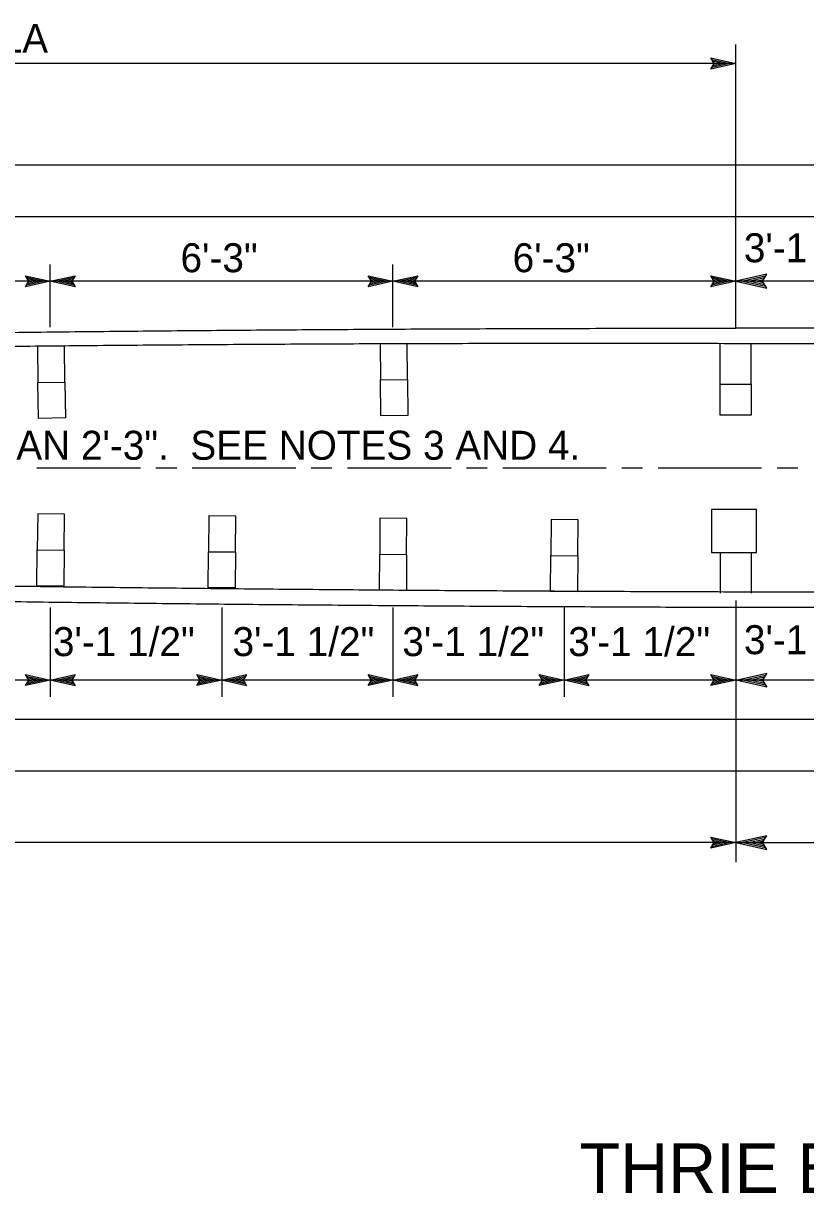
# Model space of a CAD drawing. Extents: x -894 to 866, y -476 to 714.
# Drawn here: x -338.5 to -149.6, y 99.2 to 381.9 of the extents above; entities that cross this region are included whole.
import ezdxf

# ---------------------------------------------------------------- set-up
doc = ezdxf.new("R2010")
doc.units = 0
for name, color, linetype in [('56 Stage 3 Anno', 7, 'Continuous'), ('57 Undefined', 7, 'Continuous'), ('60 Nongeo Data', 7, 'Continuous')]:
    doc.layers.add(name, color=color, linetype=linetype)

msp = doc.modelspace()

# ---------------------------------------------------------------- linework, layer by layer
at = {"layer": '56 Stage 3 Anno'}
for p, q in [((-166.5, 308.54), (-166.5, 376.77)), ((-171.7, 372.2), (-172.5, 373.54)), ((-172.5, 373.54), (-172.5, 373.54)), ((-172.5, 373.54), (-166.5, 372.2)), ((-166.5, 372.2), (-502.95, 372.2)), ((-166.5, 372.2), (-172.5, 370.87)), ((-172.5, 370.87), (-171.7, 372.2)), ((-172.5, 370.87), (-172.5, 370.87)), ((-172.28, 373.19), (-167.88, 372.2)), ((-167.89, 372.2), (-172.26, 371.23)), ((-169.26, 372.21), (-172.09, 371.58)), ((-172.05, 372.83), (-169.26, 372.21)), ((-171.87, 372.48), (-170.64, 372.21)), ((-170.64, 372.21), (-171.85, 371.94)), ((-166.5, 372.2), (-166.5, 372.2)), ((-332.04, 308.5), (-332.04, 323.65)), ((-249.28, 308.5), (-249.28, 323.65)), ((-166.5, 308.26), (-166.5, 323.65)), ((-332.04, 319.6), (-415.04, 319.6)), ((-337.24, 319.6), (-338.04, 320.94)), ((-338.04, 320.94), (-338.04, 320.94)), ((-338.04, 320.94), (-332.04, 319.6)), ((-332.04, 319.6), (-338.04, 318.28)), ((-338.04, 318.28), (-337.24, 319.6)), ((-337.82, 320.59), (-333.42, 319.61)), ((-333.43, 319.6), (-337.8, 318.63)), ((-334.8, 319.61), (-337.62, 318.98)), ((-337.58, 320.23), (-334.8, 319.61)), ((-337.41, 319.88), (-336.18, 319.61)), ((-336.18, 319.61), (-337.39, 319.34)), ((-332.04, 319.6), (-326.04, 320.93)), ((-249.28, 319.6), (-332.04, 319.6)), ((-332.04, 319.6), (-332.04, 319.6)), ((-326.04, 318.27), (-332.04, 319.6)), ((-332.04, 319.6), (-332.04, 319.6)), ((-326.25, 318.62), (-330.66, 319.6)), ((-330.64, 319.61), (-326.27, 320.58)), ((-329.27, 319.6), (-326.45, 320.23)), ((-326.49, 318.98), (-329.27, 319.6)), ((-327.89, 319.6), (-326.68, 319.87)), ((-326.66, 319.33), (-327.89, 319.6)), ((-326.04, 320.93), (-326.84, 319.6)), ((-326.84, 319.6), (-326.04, 318.27)), ((-326.04, 320.93), (-326.04, 320.93)), ((-254.48, 319.6), (-255.28, 320.94)), ((-255.28, 320.94), (-255.28, 320.94)), ((-255.28, 320.94), (-249.28, 319.6)), ((-249.28, 319.6), (-255.28, 318.28)), ((-255.28, 318.28), (-254.48, 319.6)), ((-255.06, 320.59), (-250.66, 319.61)), ((-250.67, 319.6), (-255.05, 318.63)), ((-252.04, 319.61), (-254.87, 318.98)), ((-254.83, 320.23), (-252.04, 319.61)), ((-254.65, 319.88), (-253.42, 319.61)), ((-253.42, 319.61), (-254.63, 319.34)), ((-249.28, 319.6), (-243.28, 320.93)), ((-166.5, 319.6), (-249.28, 319.6)), ((-249.28, 319.6), (-249.28, 319.6)), ((-243.28, 318.27), (-249.28, 319.6)), ((-249.28, 319.6), (-249.28, 319.6)), ((-243.5, 318.62), (-247.9, 319.6)), ((-247.89, 319.61), (-243.52, 320.58)), ((-246.52, 319.6), (-243.69, 320.23)), ((-243.73, 318.98), (-246.52, 319.6)), ((-245.14, 319.6), (-243.93, 319.87)), ((-243.91, 319.33), (-245.14, 319.6)), ((-243.28, 320.93), (-244.08, 319.6)), ((-244.08, 319.6), (-243.28, 318.27)), ((-243.28, 320.93), (-243.28, 320.93)), ((-171.7, 319.6), (-172.5, 320.94)), ((-172.5, 320.94), (-172.5, 320.94)), ((-172.5, 320.94), (-166.5, 319.6)), ((-166.5, 319.6), (-172.5, 318.28)), ((-172.5, 318.28), (-171.7, 319.6)), ((-172.28, 320.59), (-167.88, 319.61)), ((-167.89, 319.6), (-172.26, 318.63)), ((-169.26, 319.61), (-172.09, 318.98)), ((-172.05, 320.23), (-169.26, 319.61)), ((-171.87, 319.88), (-170.64, 319.61)), ((-170.64, 319.61), (-171.85, 319.34)), ((-159, 321.28), (-166.5, 319.6)), ((-125.25, 319.6), (-166.5, 319.6)), ((-166.5, 319.6), (-166.5, 319.6)), ((-166.5, 319.6), (-159, 317.94)), ((-166.5, 319.6), (-166.5, 319.6)), ((-159.27, 320.84), (-164.77, 319.61)), ((-164.76, 319.6), (-159.29, 318.39)), ((-159.56, 320.39), (-163.04, 319.61)), ((-163.04, 319.61), (-159.51, 318.83)), ((-159.78, 319.95), (-161.32, 319.61)), ((-161.32, 319.61), (-159.81, 319.27)), ((-160, 319.6), (-159, 321.28)), ((-159, 317.94), (-160, 319.6)), ((-159, 321.28), (-159, 321.28)), ((-338.04, 318.28), (-338.04, 318.28)), ((-326.04, 318.27), (-326.04, 318.27)), ((-255.28, 318.28), (-255.28, 318.28)), ((-243.28, 318.27), (-243.28, 318.27)), ((-172.5, 318.28), (-172.5, 318.28)), ((-159, 317.94), (-159, 317.94)), ((-332.04, 240.76), (-332.04, 219.18)), ((-290.62, 240.76), (-290.62, 219.18)), ((-249.28, 240.76), (-249.28, 219.18)), ((-207.94, 240.76), (-207.94, 219.18)), ((-166.5, 242.46), (-166.5, 189.12)), ((-166.5, 240.08), (-166.5, 179.27)), ((-337.24, 223.22), (-338.04, 224.56)), ((-338.04, 224.56), (-338.04, 224.56)), ((-338.04, 224.56), (-332.04, 223.22)), ((-337.82, 224.21), (-333.42, 223.22)), ((-337.58, 223.85), (-334.8, 223.23)), ((-337.41, 223.5), (-336.18, 223.23)), ((-332.04, 223.22), (-326.04, 224.55)), ((-330.64, 223.23), (-326.27, 224.19)), ((-329.27, 223.22), (-326.45, 223.85)), ((-327.89, 223.22), (-326.68, 223.49)), ((-326.04, 224.55), (-326.84, 223.22)), ((-326.04, 224.55), (-326.04, 224.55)), ((-295.82, 223.22), (-296.62, 224.56)), ((-296.62, 224.56), (-296.62, 224.56)), ((-296.62, 224.56), (-290.62, 223.22)), ((-296.4, 224.21), (-292, 223.22)), ((-296.17, 223.85), (-293.38, 223.23)), ((-295.99, 223.5), (-294.76, 223.23)), ((-290.62, 223.22), (-284.62, 224.55)), ((-289.23, 223.23), (-284.85, 224.19)), ((-287.85, 223.22), (-285.03, 223.85)), ((-286.47, 223.22), (-285.26, 223.49)), ((-284.62, 224.55), (-285.42, 223.22)), ((-284.62, 224.55), (-284.62, 224.55)), ((-254.48, 223.22), (-255.28, 224.56)), ((-255.28, 224.56), (-255.28, 224.56)), ((-255.28, 224.56), (-249.28, 223.22)), ((-255.06, 224.21), (-250.66, 223.22)), ((-254.83, 223.85), (-252.04, 223.23)), ((-254.65, 223.5), (-253.42, 223.23)), ((-249.28, 223.22), (-243.28, 224.55)), ((-247.89, 223.23), (-243.52, 224.19)), ((-246.52, 223.22), (-243.69, 223.85)), ((-245.14, 223.22), (-243.93, 223.49)), ((-243.28, 224.55), (-244.08, 223.22)), ((-243.28, 224.55), (-243.28, 224.55)), ((-213.14, 223.22), (-213.94, 224.56)), ((-213.94, 224.56), (-213.94, 224.56)), ((-213.94, 224.56), (-207.94, 223.22)), ((-213.73, 224.21), (-209.32, 223.22)), ((-213.49, 223.85), (-210.71, 223.23)), ((-213.32, 223.5), (-212.09, 223.23)), ((-207.94, 223.22), (-201.94, 224.55)), ((-206.55, 223.23), (-202.18, 224.19)), ((-205.18, 223.22), (-202.36, 223.85)), ((-203.8, 223.22), (-202.59, 223.49)), ((-201.94, 224.55), (-202.74, 223.22)), ((-201.94, 224.55), (-201.94, 224.55)), ((-171.7, 223.22), (-172.5, 224.56)), ((-172.5, 224.56), (-172.5, 224.56)), ((-172.5, 224.56), (-166.5, 223.22)), ((-172.28, 224.21), (-167.88, 223.22)), ((-172.05, 223.85), (-169.26, 223.23)), ((-171.87, 223.5), (-170.64, 223.23)), ((-166.5, 223.22), (-159, 224.89)), ((-164.76, 223.23), (-159.29, 224.44)), ((-163.04, 223.22), (-159.51, 224)), ((-161.32, 223.22), (-159.81, 223.55)), ((-159, 224.89), (-160, 223.22)), ((-159, 224.89), (-159, 224.89)), ((-332.04, 223.22), (-415.04, 223.22)), ((-332.04, 223.22), (-338.04, 221.89)), ((-338.04, 221.89), (-337.24, 223.22)), ((-338.04, 221.89), (-338.04, 221.89)), ((-333.43, 223.22), (-337.8, 222.25)), ((-334.8, 223.23), (-337.62, 222.6)), ((-336.18, 223.23), (-337.39, 222.96)), ((-290.62, 223.22), (-332.04, 223.22)), ((-332.04, 223.22), (-332.04, 223.22)), ((-326.04, 221.88), (-332.04, 223.22)), ((-332.04, 223.22), (-332.04, 223.22)), ((-326.25, 222.24), (-330.66, 223.22)), ((-326.49, 222.6), (-329.27, 223.22)), ((-326.66, 222.95), (-327.89, 223.22)), ((-326.84, 223.22), (-326.04, 221.88)), ((-326.04, 221.88), (-326.04, 221.88)), ((-290.62, 223.22), (-296.62, 221.89)), ((-296.62, 221.89), (-295.82, 223.22)), ((-296.62, 221.89), (-296.62, 221.89)), ((-292.01, 223.22), (-296.38, 222.25)), ((-293.38, 223.23), (-296.2, 222.6)), ((-294.76, 223.23), (-295.97, 222.96)), ((-249.28, 223.22), (-290.62, 223.22)), ((-284.62, 221.88), (-290.62, 223.22)), ((-290.62, 223.22), (-290.62, 223.22)), ((-290.62, 223.22), (-290.62, 223.22)), ((-284.83, 222.24), (-289.24, 223.22)), ((-285.07, 222.6), (-287.85, 223.22)), ((-285.24, 222.95), (-286.47, 223.22)), ((-285.42, 223.22), (-284.62, 221.88)), ((-284.62, 221.88), (-284.62, 221.88)), ((-249.28, 223.22), (-255.28, 221.89)), ((-255.28, 221.89), (-254.48, 223.22)), ((-255.28, 221.89), (-255.28, 221.89)), ((-250.67, 223.22), (-255.05, 222.25)), ((-252.04, 223.23), (-254.87, 222.6)), ((-253.42, 223.23), (-254.63, 222.96)), ((-207.94, 223.22), (-249.28, 223.22)), ((-243.28, 221.88), (-249.28, 223.22)), ((-249.28, 223.22), (-249.28, 223.22)), ((-249.28, 223.22), (-249.28, 223.22)), ((-243.5, 222.24), (-247.9, 223.22)), ((-243.73, 222.6), (-246.52, 223.22)), ((-243.91, 222.95), (-245.14, 223.22)), ((-244.08, 223.22), (-243.28, 221.88)), ((-243.28, 221.88), (-243.28, 221.88)), ((-207.94, 223.22), (-213.94, 221.89)), ((-213.94, 221.89), (-213.14, 223.22)), ((-213.94, 221.89), (-213.94, 221.89)), ((-209.34, 223.22), (-213.71, 222.25)), ((-210.71, 223.23), (-213.53, 222.6)), ((-212.09, 223.23), (-213.3, 222.96)), ((-166.5, 223.22), (-207.94, 223.22)), ((-201.94, 221.88), (-207.94, 223.22)), ((-207.94, 223.22), (-207.94, 223.22)), ((-207.94, 223.22), (-207.94, 223.22)), ((-202.16, 222.24), (-206.56, 223.22)), ((-202.4, 222.6), (-205.18, 223.22)), ((-202.57, 222.95), (-203.8, 223.22)), ((-202.74, 223.22), (-201.94, 221.88)), ((-201.94, 221.88), (-201.94, 221.88)), ((-166.5, 223.22), (-172.5, 221.89)), ((-172.5, 221.89), (-171.7, 223.22)), ((-172.5, 221.89), (-172.5, 221.89)), ((-167.89, 223.22), (-172.26, 222.25)), ((-169.26, 223.23), (-172.09, 222.6)), ((-170.64, 223.23), (-171.85, 222.96)), ((-125.25, 223.22), (-166.5, 223.22)), ((-159, 221.55), (-166.5, 223.22)), ((-166.5, 223.22), (-166.5, 223.22)), ((-166.5, 223.22), (-166.5, 223.22)), ((-159.27, 221.99), (-164.77, 223.22)), ((-159.56, 222.44), (-163.04, 223.22)), ((-159.78, 222.88), (-161.32, 223.22)), ((-160, 223.22), (-159, 221.55)), ((-159, 221.55), (-159, 221.55)), ((-166.5, 183.96), (-502.95, 183.96)), ((-171.7, 183.96), (-172.5, 185.3)), ((-172.5, 185.3), (-172.5, 185.3)), ((-172.5, 185.3), (-166.5, 183.96)), ((-166.5, 183.96), (-172.5, 182.63)), ((-172.5, 182.63), (-171.7, 183.96)), ((-172.28, 184.95), (-167.88, 183.96)), ((-167.89, 183.96), (-172.26, 182.99)), ((-169.26, 183.96), (-172.09, 183.34)), ((-172.05, 184.59), (-169.26, 183.96)), ((-171.87, 184.24), (-170.64, 183.96)), ((-170.64, 183.96), (-171.85, 183.7)), ((-159, 185.64), (-166.5, 183.96)), ((-166.5, 183.96), (81.22, 183.96)), ((-166.5, 183.96), (-166.5, 183.96)), ((-166.5, 183.96), (-159, 182.3)), ((-166.5, 183.96), (-166.5, 183.96)), ((-159.27, 185.19), (-164.77, 183.96)), ((-164.76, 183.96), (-159.29, 182.75)), ((-159.56, 184.74), (-163.04, 183.96)), ((-163.04, 183.96), (-159.51, 183.18)), ((-159.78, 184.31), (-161.32, 183.97)), ((-161.32, 183.97), (-159.81, 183.63)), ((-160, 183.96), (-159, 185.64)), ((-159, 182.3), (-160, 183.96)), ((-159, 185.64), (-159, 185.64)), ((-172.5, 182.63), (-172.5, 182.63)), ((-159, 182.3), (-159, 182.3))]:
    msp.add_line(p, q, dxfattribs=at)
for points in [[(-335.25, 274.48), (-310.25, 274.48)], [(-306.5, 274.48), (-301.5, 274.48)], [(-297.75, 274.48), (-272.75, 274.48)], [(-269, 274.48), (-264, 274.48)], [(-260.25, 274.48), (-235.25, 274.48)], [(-231.5, 274.48), (-226.5, 274.48)], [(-222.75, 274.48), (-197.75, 274.48)], [(-194, 274.48), (-189, 274.48)], [(-185.25, 274.48), (-160.25, 274.48)], [(-156.5, 274.48), (-151.5, 274.48)]]:
    msp.add_lwpolyline(points, dxfattribs=at)
at = {"layer": '60 Nongeo Data'}
for p, q in [((-597.54, 347.73), (594.94, 347.73)), ((-597.54, 335.23), (594.94, 335.23)), ((26.22, 308.26), (-166.5, 308.26)), ((-170.25, 294.71), (-170.25, 304.51)), ((26.22, 304.51), (-166.5, 304.51)), ((-162.75, 294.71), (-162.75, 304.51)), ((-170.25, 287.21), (-170.25, 294.71)), ((-170.25, 294.71), (-162.75, 294.71)), ((-162.75, 294.71), (-162.75, 287.21)), ((-162.75, 287.21), (-170.25, 287.21)), ((-161.48, 264.46), (-172.35, 264.46)), ((-172.35, 264.46), (-172.35, 254.07)), ((-161.48, 254.07), (-161.48, 264.46)), ((-172.35, 254.07), (-161.48, 254.07)), ((-170.25, 254.07), (-170.25, 244.27)), ((-162.75, 254.07), (-162.75, 244.27)), ((26.22, 244.51), (-166.5, 244.51)), ((26.22, 240.76), (-166.5, 240.76)), ((-597.54, 213.79), (594.94, 213.79)), ((-597.54, 201.29), (594.94, 201.29))]:
    msp.add_line(p, q, dxfattribs=at)
for points in [[(-328.6, 303.94), (-335.11, 303.86), (-335, 295.17), (-328.49, 295.25)], [(-245.84, 304.52), (-252.36, 304.47), (-252.29, 295.78), (-245.78, 295.83)], [(-335, 295.17), (-328.49, 295.25), (-328.38, 286.56), (-334.89, 286.47)], [(-252.29, 295.78), (-245.78, 295.83), (-245.7, 287.14), (-252.22, 287.08)], [(-335.18, 254.72), (-328.67, 254.64), (-328.56, 263.33), (-335.07, 263.41)], [(-293.8, 254.24), (-287.29, 254.19), (-287.22, 262.88), (-293.73, 262.94)], [(-252.47, 253.65), (-245.96, 253.6), (-245.88, 262.29), (-252.4, 262.34)], [(-211.13, 253.31), (-204.62, 253.26), (-204.55, 261.95), (-211.06, 262)], [(-328.78, 245.95), (-335.29, 246.03), (-335.18, 254.72), (-328.67, 254.64)], [(-287.36, 245.5), (-293.87, 245.55), (-293.8, 254.24), (-287.29, 254.19)], [(-246.02, 244.91), (-252.54, 244.96), (-252.47, 253.65), (-245.96, 253.6)], [(-204.69, 244.57), (-211.2, 244.62), (-211.13, 253.31), (-204.62, 253.26)]]:
    msp.add_lwpolyline(points, close=True, dxfattribs=at)
for points in [[(-166.5, 308.18), (-339.85, 308.19), (-498.34, 304.36)], [(-166.5, 304.51), (-339.87, 304.94), (-498.26, 301.11)], [(-166.5, 244.51), (-340, 244.98), (-498.44, 248.81)], [(-166.5, 240.76), (-340.05, 241.23), (-501.34, 245.09)]]:
    msp.add_open_spline(points, degree=2, dxfattribs=at)

# ---------------------------------------------------------------- texts
at = {"layer": '57 Undefined'}
for s, height, p in [('25\'-0" PARABOLA', 7, (-409.46, 374.79)), ('3\'-1 1/2"', 7, (-164.53, 324.19)), ('6\'-3"', 7, (-300.58, 321.78)), ('6\'-3"', 7, (-220.37, 321.78)), ('LESS THAN 4\'-0",  BUT NOT LESS THAN 2\'-3".  SEE NOTES 3 AND 4.', 7, (-503.99, 276.47)), ('3\'-1 1/2"', 7, (-331.39, 229.03)), ('3\'-1 1/2"', 7, (-288.02, 229.03)), ('3\'-1 1/2"', 7, (-247.01, 229.03)), ('3\'-1 1/2"', 7, (-206.93, 229.03)), ('3\'-1 1/2"', 7, (-164.51, 229.5)), ('THRIE BEAM BARRIER AT FIXED OBJECTS', 12, (-204.18, 99.34))]:
    msp.add_text(s, height=height, dxfattribs=at).set_placement(p)

doc.saveas('drawing.dxf')
